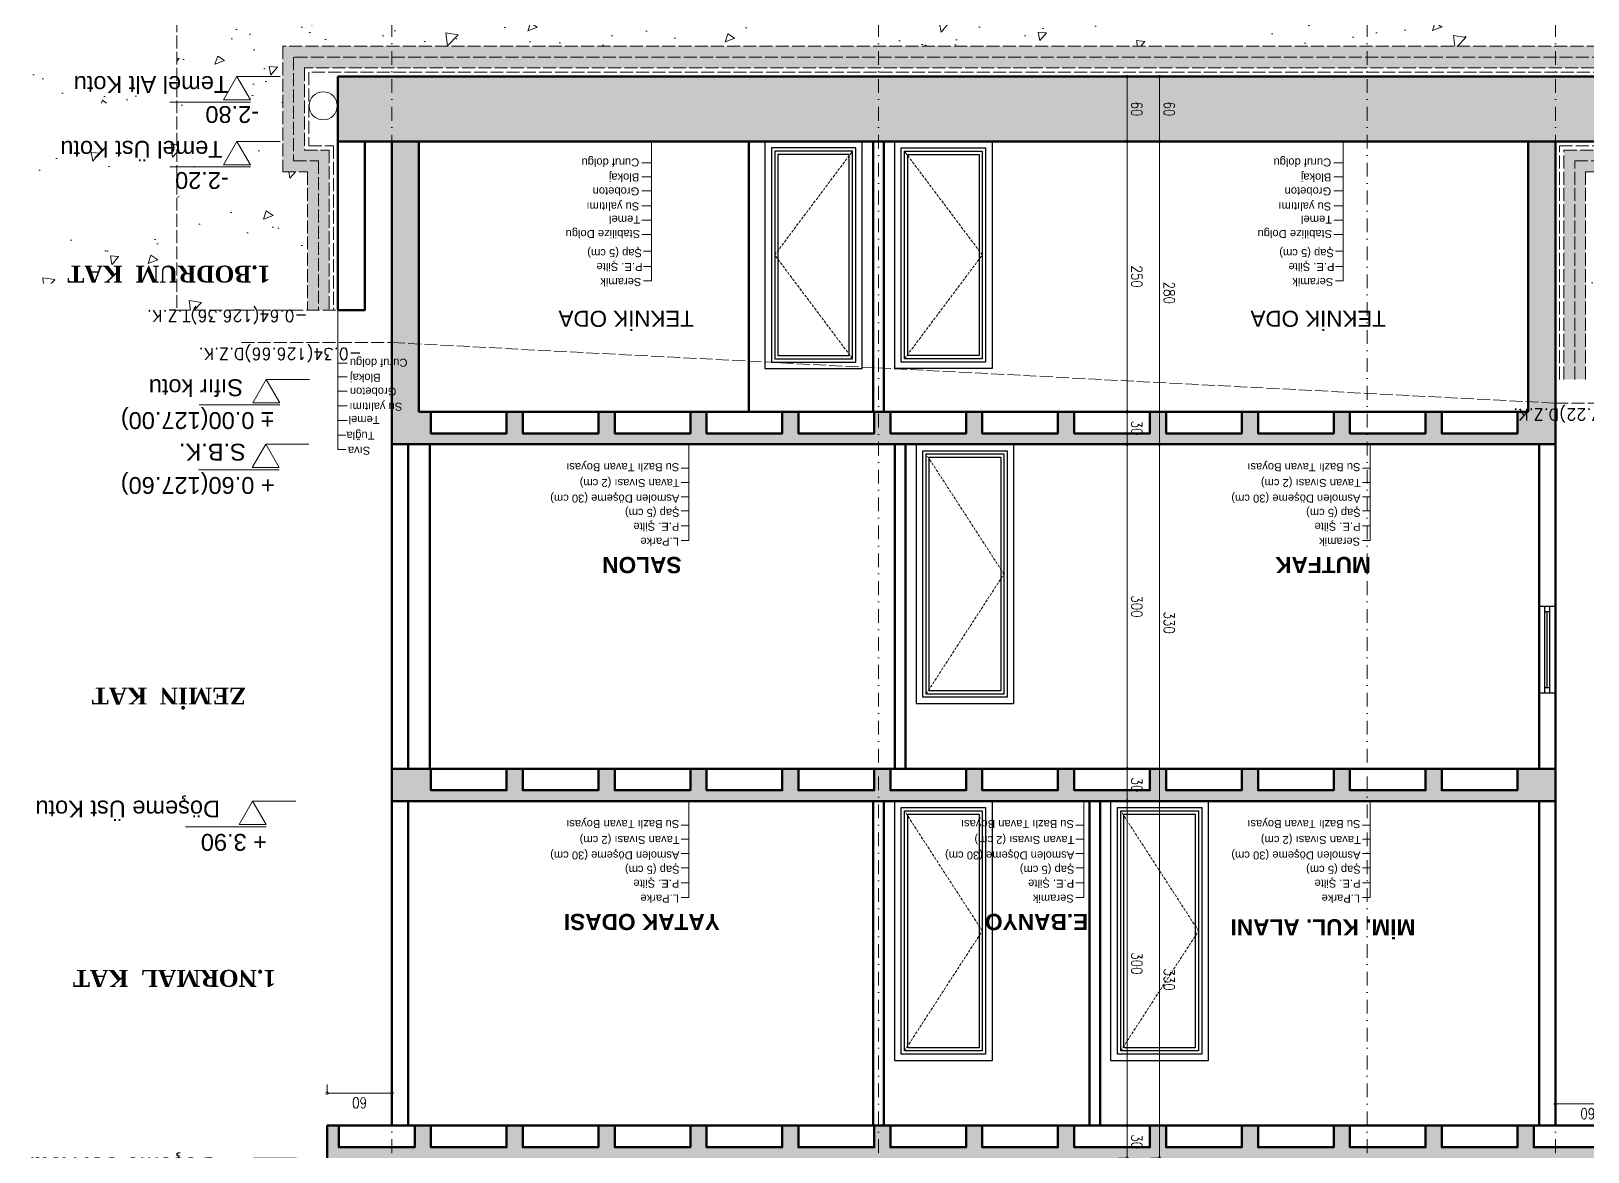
# Model space of a CAD drawing. Header units: millimetres. Extents: x 14753 to 45183, y 5640 to 19518.
# Drawn here: x 16633 to 16993, y 15794.1 to 16053.2 of the extents above; entities that cross this region are included whole.
import ezdxf

# ---------------------------------------------------------------- set-up
doc = ezdxf.new("R2010")
doc.units = ezdxf.units.MM
for name, pattern in [('ACAD_ISO02W100', [15, 12, -3]), ('DASHDOT', [25.4, 12.7, -6.35, 0, -6.35]), ('HIDDEN', [0.375, 0.25, -0.125])]:
    doc.linetypes.add(name, pattern=pattern)
for name, color, linetype, lineweight in [('Duvar', 1, 'Continuous', 50), ('Görüneyen', 250, 'HIDDEN', 0), ('k aks', 44, 'DASHDOT', 18), ('k ic olcu', 254, 'Continuous', 18), ('k kot', 31, 'Continuous', 20), ('k pencere', 4, 'Continuous', 25), ('k tarama', 252, 'Continuous', 9), ('k yazi', 253, 'Continuous', 15), ('kesiklii çizgi', 244, 'ACAD_ISO02W100', 5), ('Kolon', 30, 'Continuous', 50), ('YAZI', 1, 'Continuous', 0)]:
    doc.layers.add(name, color=color, linetype=linetype, lineweight=lineweight)
doc.styles.add('OLCU', font='romans.shx')
doc.styles.add('olcu 50', font='simplxtw.shx', dxfattribs={"width": 0.8, "height": 10})
doc.styles.get("Standard").update_dxf_attribs({"font": 'arial.ttf'})
doc.dimstyles.new('K OLCU 100', dxfattribs={"dimscale": 40, "dimtxt": 10, "dimasz": 0.12, "dimexe": 0.2, "dimexo": 0.8, "dimgap": 0.1, "dimtad": 1, "dimdec": 0, "dimzin": 9, "dimtxsty": 'olcu 50', "dimblk": 'DOTSMALL', "dimcen": 0.5, "dimadec": 0, "dimazin": 0, "dimtfac": 1, "dimtdec": 0, "dimtix": 1, "dimtmove": 1, "dimatfit": 0, "dimldrblk": 'ORIGIN', "dimfxl": 1, "dimfxlon": 1, "dimarcsym": 0})

# ---------------------------------------------------------------- blocks, each defined once
blk = doc.blocks.new('_DotSmall')
at = {"color": 0, "linetype": 'ByBlock', "const_width": 0.5}
blk.add_lwpolyline([(-0.0625, 0, 1), (0.0625, 0, 1)], format="xyb", close=True, dxfattribs=at)
blk = doc.blocks.new('*D684')
at = {"layer": 'Defpoints', "color": 0, "transparency": 16777216}
for p in [(391380.1, 4551562.9), (391380.1, 4551562.9), (391380.1, 4551502.9)]:
    blk.add_point(p, dxfattribs=at)
at = {"layer": 'k ic olcu', "color": 0, "lineweight": -2, "transparency": 16777216}
for p, q in [((391380.1, 4551562.9), (391388.1, 4551562.9)), ((391380.1, 4551502.9), (391380.1, 4551562.9)), ((391380.1, 4551502.9), (391388.1, 4551502.9))]:
    blk.add_line(p, q, dxfattribs=at)
at = {"layer": 'k ic olcu', "color": 0, "lineweight": -2, "transparency": 16777216, "xscale": 4.8, "yscale": 4.8, "zscale": 4.8}
for p, rotation in [((391380.1, 4551562.9), 90), ((391380.1, 4551502.9), 270)]:
    blk.add_blockref('_DotSmall', p, dxfattribs=dict(at, rotation=rotation))
at = {"layer": 'k ic olcu', "color": 0, "transparency": 16777216, "insert": (391371.1, 4551532.9), "char_height": 10, "attachment_point": 5, "rotation": 90, "style": 'olcu 50'}
blk.add_mtext('60', dxfattribs=at)
blk = doc.blocks.new('_Origin')
at = {"color": 0, "linetype": 'ByBlock', "lineweight": -2}
blk.add_line((0, 0), (-1, 0), dxfattribs=at)
blk.add_circle((0, 0), 0.5, dxfattribs=at)
blk = doc.blocks.new('*D685')
at = {"layer": 'Defpoints', "color": 0, "transparency": 16777216}
for p in [(391380.1, 4551842.9), (391380.1, 4551842.9), (391380.1, 4551562.9)]:
    blk.add_point(p, dxfattribs=at)
at = {"layer": 'k ic olcu', "color": 0, "lineweight": -2, "transparency": 16777216}
for p, q in [((391380.1, 4551842.9), (391388.1, 4551842.9)), ((391380.1, 4551562.9), (391380.1, 4551842.9)), ((391380.1, 4551562.9), (391388.1, 4551562.9))]:
    blk.add_line(p, q, dxfattribs=at)
at = {"layer": 'k ic olcu', "color": 0, "lineweight": -2, "transparency": 16777216, "xscale": 4.8, "yscale": 4.8, "zscale": 4.8}
for p, rotation in [((391380.1, 4551842.9), 90), ((391380.1, 4551562.9), 270)]:
    blk.add_blockref('_DotSmall', p, dxfattribs=dict(at, rotation=rotation))
at = {"layer": 'k ic olcu', "color": 0, "transparency": 16777216, "insert": (391371.1, 4551702.9), "char_height": 10, "attachment_point": 5, "rotation": 90, "style": 'olcu 50'}
blk.add_mtext('280', dxfattribs=at)
blk = doc.blocks.new('*D686')
at = {"layer": 'Defpoints', "color": 0, "transparency": 16777216}
for p in [(391380.1, 4552172.9), (391380.1, 4552172.9), (391380.1, 4551842.9)]:
    blk.add_point(p, dxfattribs=at)
at = {"layer": 'k ic olcu', "color": 0, "lineweight": -2, "transparency": 16777216}
for p, q in [((391380.1, 4552172.9), (391388.1, 4552172.9)), ((391380.1, 4551842.9), (391380.1, 4552172.9)), ((391380.1, 4551842.9), (391388.1, 4551842.9))]:
    blk.add_line(p, q, dxfattribs=at)
at = {"layer": 'k ic olcu', "color": 0, "lineweight": -2, "transparency": 16777216, "xscale": 4.8, "yscale": 4.8, "zscale": 4.8}
for p, rotation in [((391380.1, 4552172.9), 90), ((391380.1, 4551842.9), 270)]:
    blk.add_blockref('_DotSmall', p, dxfattribs=dict(at, rotation=rotation))
at = {"layer": 'k ic olcu', "color": 0, "transparency": 16777216, "insert": (391371.1, 4552007.9), "char_height": 10, "attachment_point": 5, "rotation": 90, "style": 'olcu 50'}
blk.add_mtext('330', dxfattribs=at)
blk = doc.blocks.new('*D687')
at = {"layer": 'Defpoints', "color": 0, "transparency": 16777216}
for p in [(391380.1, 4552502.9), (391380.1, 4552502.9), (391380.1, 4552172.9)]:
    blk.add_point(p, dxfattribs=at)
at = {"layer": 'k ic olcu', "color": 0, "lineweight": -2, "transparency": 16777216}
for p, q in [((391380.1, 4552502.9), (391388.1, 4552502.9)), ((391380.1, 4552172.9), (391380.1, 4552502.9)), ((391380.1, 4552172.9), (391388.1, 4552172.9))]:
    blk.add_line(p, q, dxfattribs=at)
at = {"layer": 'k ic olcu', "color": 0, "lineweight": -2, "transparency": 16777216, "xscale": 4.8, "yscale": 4.8, "zscale": 4.8}
for p, rotation in [((391380.1, 4552502.9), 90), ((391380.1, 4552172.9), 270)]:
    blk.add_blockref('_DotSmall', p, dxfattribs=dict(at, rotation=rotation))
at = {"layer": 'k ic olcu', "color": 0, "transparency": 16777216, "insert": (391371.1, 4552337.9), "char_height": 10, "attachment_point": 5, "rotation": 90, "style": 'olcu 50'}
blk.add_mtext('330', dxfattribs=at)
blk = doc.blocks.new('*D690')
at = {"layer": 'Defpoints', "color": 0, "transparency": 16777216}
for p in [(391410.1, 4552502.9), (391410.1, 4552472.9), (391410.1, 4552472.9)]:
    blk.add_point(p, dxfattribs=at)
at = {"layer": 'k ic olcu', "color": 0, "lineweight": -2, "transparency": 16777216}
for p, q in [((391410.1, 4552502.9), (391418.1, 4552502.9)), ((391410.1, 4552502.9), (391410.1, 4552472.9)), ((391410.1, 4552472.9), (391418.1, 4552472.9))]:
    blk.add_line(p, q, dxfattribs=at)
at = {"layer": 'k ic olcu', "color": 0, "lineweight": -2, "transparency": 16777216, "xscale": 4.8, "yscale": 4.8, "zscale": 4.8}
for p, rotation in [((391410.1, 4552502.9), 90), ((391410.1, 4552472.9), 270)]:
    blk.add_blockref('_DotSmall', p, dxfattribs=dict(at, rotation=rotation))
at = {"layer": 'k ic olcu', "color": 0, "transparency": 16777216, "insert": (391401.1, 4552487.9), "char_height": 10, "attachment_point": 5, "rotation": 90, "style": 'olcu 50'}
blk.add_mtext('30', dxfattribs=at)
blk = doc.blocks.new('*D691')
at = {"layer": 'Defpoints', "color": 0, "transparency": 16777216}
for p in [(391410.1, 4552472.9), (391410.1, 4552172.9), (391410.1, 4552172.9)]:
    blk.add_point(p, dxfattribs=at)
at = {"layer": 'k ic olcu', "color": 0, "lineweight": -2, "transparency": 16777216}
for p, q in [((391410.1, 4552472.9), (391418.1, 4552472.9)), ((391410.1, 4552472.9), (391410.1, 4552172.9)), ((391410.1, 4552172.9), (391418.1, 4552172.9))]:
    blk.add_line(p, q, dxfattribs=at)
at = {"layer": 'k ic olcu', "color": 0, "lineweight": -2, "transparency": 16777216, "xscale": 4.8, "yscale": 4.8, "zscale": 4.8}
for p, rotation in [((391410.1, 4552472.9), 90), ((391410.1, 4552172.9), 270)]:
    blk.add_blockref('_DotSmall', p, dxfattribs=dict(at, rotation=rotation))
at = {"layer": 'k ic olcu', "color": 0, "transparency": 16777216, "insert": (391401.1, 4552322.9), "char_height": 10, "attachment_point": 5, "rotation": 90, "style": 'olcu 50'}
blk.add_mtext('300', dxfattribs=at)
blk = doc.blocks.new('*D692')
at = {"layer": 'Defpoints', "color": 0, "transparency": 16777216}
for p in [(391410.1, 4552172.9), (391410.1, 4552142.9), (391410.1, 4552142.9)]:
    blk.add_point(p, dxfattribs=at)
at = {"layer": 'k ic olcu', "color": 0, "lineweight": -2, "transparency": 16777216}
for p, q in [((391410.1, 4552172.9), (391418.1, 4552172.9)), ((391410.1, 4552172.9), (391410.1, 4552142.9)), ((391410.1, 4552142.9), (391418.1, 4552142.9))]:
    blk.add_line(p, q, dxfattribs=at)
at = {"layer": 'k ic olcu', "color": 0, "lineweight": -2, "transparency": 16777216, "xscale": 4.8, "yscale": 4.8, "zscale": 4.8}
for p, rotation in [((391410.1, 4552172.9), 90), ((391410.1, 4552142.9), 270)]:
    blk.add_blockref('_DotSmall', p, dxfattribs=dict(at, rotation=rotation))
at = {"layer": 'k ic olcu', "color": 0, "transparency": 16777216, "insert": (391401.1, 4552157.9), "char_height": 10, "attachment_point": 5, "rotation": 90, "style": 'olcu 50'}
blk.add_mtext('30', dxfattribs=at)
blk = doc.blocks.new('*D693')
at = {"layer": 'Defpoints', "color": 0, "transparency": 16777216}
for p in [(391410.1, 4552142.9), (391410.1, 4551842.9), (391410.1, 4551842.9)]:
    blk.add_point(p, dxfattribs=at)
at = {"layer": 'k ic olcu', "color": 0, "lineweight": -2, "transparency": 16777216}
for p, q in [((391410.1, 4552142.9), (391418.1, 4552142.9)), ((391410.1, 4552142.9), (391410.1, 4551842.9)), ((391410.1, 4551842.9), (391418.1, 4551842.9))]:
    blk.add_line(p, q, dxfattribs=at)
at = {"layer": 'k ic olcu', "color": 0, "lineweight": -2, "transparency": 16777216, "xscale": 4.8, "yscale": 4.8, "zscale": 4.8}
for p, rotation in [((391410.1, 4552142.9), 90), ((391410.1, 4551842.9), 270)]:
    blk.add_blockref('_DotSmall', p, dxfattribs=dict(at, rotation=rotation))
at = {"layer": 'k ic olcu', "color": 0, "transparency": 16777216, "insert": (391401.1, 4551992.9), "char_height": 10, "attachment_point": 5, "rotation": 90, "style": 'olcu 50'}
blk.add_mtext('300', dxfattribs=at)
blk = doc.blocks.new('*D694')
at = {"layer": 'Defpoints', "color": 0, "transparency": 16777216}
for p in [(391410.1, 4551842.9), (391410.1, 4551812.9), (391410.1, 4551812.9)]:
    blk.add_point(p, dxfattribs=at)
at = {"layer": 'k ic olcu', "color": 0, "lineweight": -2, "transparency": 16777216}
for p, q in [((391410.1, 4551842.9), (391418.1, 4551842.9)), ((391410.1, 4551842.9), (391410.1, 4551812.9)), ((391410.1, 4551812.9), (391418.1, 4551812.9))]:
    blk.add_line(p, q, dxfattribs=at)
at = {"layer": 'k ic olcu', "color": 0, "lineweight": -2, "transparency": 16777216, "xscale": 4.8, "yscale": 4.8, "zscale": 4.8}
for p, rotation in [((391410.1, 4551842.9), 90), ((391410.1, 4551812.9), 270)]:
    blk.add_blockref('_DotSmall', p, dxfattribs=dict(at, rotation=rotation))
at = {"layer": 'k ic olcu', "color": 0, "transparency": 16777216, "insert": (391401.1, 4551827.9), "char_height": 10, "attachment_point": 5, "rotation": 90, "style": 'olcu 50'}
blk.add_mtext('30', dxfattribs=at)
blk = doc.blocks.new('*D695')
at = {"layer": 'Defpoints', "color": 0, "transparency": 16777216}
for p in [(391410.1, 4551812.9), (391410.1, 4551562.9), (391410.1, 4551562.9)]:
    blk.add_point(p, dxfattribs=at)
at = {"layer": 'k ic olcu', "color": 0, "lineweight": -2, "transparency": 16777216}
for p, q in [((391410.1, 4551812.9), (391418.1, 4551812.9)), ((391410.1, 4551812.9), (391410.1, 4551562.9)), ((391410.1, 4551562.9), (391418.1, 4551562.9))]:
    blk.add_line(p, q, dxfattribs=at)
at = {"layer": 'k ic olcu', "color": 0, "lineweight": -2, "transparency": 16777216, "xscale": 4.8, "yscale": 4.8, "zscale": 4.8}
for p, rotation in [((391410.1, 4551812.9), 90), ((391410.1, 4551562.9), 270)]:
    blk.add_blockref('_DotSmall', p, dxfattribs=dict(at, rotation=rotation))
at = {"layer": 'k ic olcu', "color": 0, "transparency": 16777216, "insert": (391401.1, 4551687.9), "char_height": 10, "attachment_point": 5, "rotation": 90, "style": 'olcu 50'}
blk.add_mtext('250', dxfattribs=at)
blk = doc.blocks.new('*D696')
at = {"layer": 'Defpoints', "color": 0, "transparency": 16777216}
for p in [(391410.1, 4551562.9), (391410.1, 4551502.9), (391410.1, 4551502.9)]:
    blk.add_point(p, dxfattribs=at)
at = {"layer": 'k ic olcu', "color": 0, "lineweight": -2, "transparency": 16777216}
for p, q in [((391410.1, 4551562.9), (391418.1, 4551562.9)), ((391410.1, 4551562.9), (391410.1, 4551502.9)), ((391410.1, 4551502.9), (391418.1, 4551502.9))]:
    blk.add_line(p, q, dxfattribs=at)
at = {"layer": 'k ic olcu', "color": 0, "lineweight": -2, "transparency": 16777216, "xscale": 4.8, "yscale": 4.8, "zscale": 4.8}
for p, rotation in [((391410.1, 4551562.9), 90), ((391410.1, 4551502.9), 270)]:
    blk.add_blockref('_DotSmall', p, dxfattribs=dict(at, rotation=rotation))
at = {"layer": 'k ic olcu', "color": 0, "transparency": 16777216, "insert": (391401.1, 4551532.9), "char_height": 10, "attachment_point": 5, "rotation": 90, "style": 'olcu 50'}
blk.add_mtext('60', dxfattribs=at)
blk = doc.blocks.new('*D680')
at = {"layer": 'Defpoints', "color": 0, "transparency": 16777216}
for p in [(390954, 4552472.9), (391014, 4552472.9), (391014, 4552452.9)]:
    blk.add_point(p, dxfattribs=at)
at = {"layer": 'k ic olcu', "color": 0, "lineweight": -2, "transparency": 16777216}
for p, q in [((390954, 4552452.9), (390954, 4552444.9)), ((390954, 4552452.9), (391014, 4552452.9)), ((391014, 4552452.9), (391014, 4552444.9))]:
    blk.add_line(p, q, dxfattribs=at)
at = {"layer": 'k ic olcu', "color": 0, "lineweight": -2, "transparency": 16777216, "xscale": 4.8, "yscale": 4.8, "zscale": 4.8, "rotation": 180}
blk.add_blockref('_DotSmall', (390954, 4552452.9), dxfattribs=at)
at = {"layer": 'k ic olcu', "color": 0, "lineweight": -2, "transparency": 16777216, "xscale": 4.8, "yscale": 4.8, "zscale": 4.8}
blk.add_blockref('_DotSmall', (391014, 4552452.9), dxfattribs=at)
at = {"layer": 'k ic olcu', "color": 0, "transparency": 16777216, "insert": (390984, 4552461.9), "char_height": 10, "attachment_point": 5, "style": 'olcu 50'}
blk.add_mtext('60', dxfattribs=at)
blk = doc.blocks.new('*D681')
at = {"layer": 'Defpoints', "color": 0, "transparency": 16777216}
for p in [(392090, 4552472.9), (392150, 4552472.9), (392150, 4552442.9)]:
    blk.add_point(p, dxfattribs=at)
at = {"layer": 'k ic olcu', "color": 0, "lineweight": -2, "transparency": 16777216}
for p, q in [((392090, 4552442.9), (392090, 4552434.9)), ((392090, 4552442.9), (392150, 4552442.9)), ((392150, 4552442.9), (392150, 4552434.9))]:
    blk.add_line(p, q, dxfattribs=at)
at = {"layer": 'k ic olcu', "color": 0, "lineweight": -2, "transparency": 16777216, "xscale": 4.8, "yscale": 4.8, "zscale": 4.8, "rotation": 180}
blk.add_blockref('_DotSmall', (392090, 4552442.9), dxfattribs=at)
at = {"layer": 'k ic olcu', "color": 0, "lineweight": -2, "transparency": 16777216, "xscale": 4.8, "yscale": 4.8, "zscale": 4.8}
blk.add_blockref('_DotSmall', (392150, 4552442.9), dxfattribs=at)
at = {"layer": 'k ic olcu', "color": 0, "transparency": 16777216, "insert": (392120, 4552451.9), "char_height": 10, "attachment_point": 5, "style": 'olcu 50'}
blk.add_mtext('60', dxfattribs=at)
blk = doc.blocks.new('kot1')
for p, q in [((578788.5, 90039.1), (578863, 90039.1)), ((578801, 90015.5), (578761, 90015.5))]:
    blk.add_line(p, q)
blk.add_lwpolyline([(578813.5, 90037.1), (578788.5, 90037.1), (578801, 90015.5)], close=True)
blk = doc.blocks.new('KOT11')
at = {"layer": 'YAZI'}
for p in [(-188397.4, 4462717.3), (-188397.5, 4462487.4), (-188396.8, 4462157.4), (-188408.9, 4461827.4), (-188409.5, 4461767.4), (-188382.3, 4461547.4), (-188382.3, 4461487.4)]:
    blk.add_blockref('kot1', p, dxfattribs=at)
for s, p in [('+ 9.50', (390390.1, 4552763.2, 574.2)), ('Mahya Kotu', (390438.3, 4552732.5, 574.2)), ('+ 7.20', (390390.2, 4552533.2, 574.2)), ('Döşeme Üst Kotu', (390439.6, 4552502.4, 574.2)), ('+ 3.90', (390390.9, 4552203.2, 574.2)), ('Döşeme Üst Kotu', (390434.3, 4552172.4, 574.2)), ('+ 0.60(127.60)', (390383.8, 4551873.2, 574.2)), ('S.B.K.', (390410.5, 4551842.4, 574.2)), ('± 0.00(127.00)', (390384.5, 4551813.2, 574.2)), ('Sıfır kotu', (390413, 4551782.8, 574.2)), ('-2.20', (390426.2, 4551591.2, 574.2)), ('Temel Üst Kotu', (390431.9, 4551562.4, 574.2)), ('-2.80', (390398.2, 4551530.2, 459.4)), ('Temel Alt Kotu', (390426.7, 4551502.5, 459.4))]:
    blk.add_text(s, height=15.6, dxfattribs=at).set_placement(p)
at = {"layer": 'YAZI', "char_height": 15.6, "width": 230.85, "attachment_point": 2}
for s, insert in [('{\\fTimes New Roman|b1|i0|c162|p18;Ç.A.P.}', (390434.6, 4552631.3, 0)), ('{\\fTimes New Roman|b1|i0|c162|p18;1.NORMAL  KAT}', (390476.4, 4552344.6, 0)), ('{\\fTimes New Roman|b1|i0|c162|p18;ZEMİN  KAT}', (390481.6, 4552083.5, 0)), ('{\\fTimes New Roman|b1|i0|c162|p18;1.BODRUM  KAT}', (390481.6, 4551693.4, 0))]:
    blk.add_mtext(s, dxfattribs=dict(at, insert=insert))
blk = doc.blocks.new('a blok b-b kesit')
at = {"layer": 'k tarama'}
h = blk.add_hatch(dxfattribs=at)
h.set_pattern_fill('JIS_STN_2.5', color=256, scale=1.5)
h.paths.add_polyline_path([(391474, 4552492.9), (391544, 4552492.9), (391544, 4552472.9), (391559, 4552472.9), (391559, 4552492.9), (391629, 4552492.9), (391629, 4552472.9), (391644, 4552472.9), (391644, 4552492.9), (391714, 4552492.9), (391714, 4552472.9), (391729, 4552472.9), (391729, 4552492.9), (391799, 4552492.9), (391799, 4552472.9), (391814, 4552472.9), (391814, 4552492.9), (391884, 4552492.9), (391884, 4552472.9), (391899, 4552472.9), (391899, 4552492.9), (391969, 4552492.9), (391969, 4552472.9), (391984, 4552472.9), (391984, 4552492.9), (392054, 4552492.9), (392054, 4552472.9), (392069, 4552472.9), (392069, 4552492.9), (392139, 4552492.9), (392139, 4552472.9), (392150, 4552472.9), (392150, 4552502.9), (390954, 4552502.9), (390954, 4552472.9), (390964, 4552472.9), (390964, 4552492.9), (391034, 4552492.9), (391034, 4552472.9), (391049, 4552472.9), (391049, 4552492.9), (391119, 4552492.9), (391119, 4552472.9), (391134, 4552472.9), (391134, 4552492.9), (391204, 4552492.9), (391204, 4552472.9), (391219, 4552472.9), (391219, 4552492.9), (391289, 4552492.9), (391289, 4552472.9), (391304, 4552472.9), (391304, 4552492.9), (391374, 4552492.9), (391374, 4552472.9), (391389, 4552472.9), (391389, 4552492.9), (391459, 4552492.9), (391459, 4552472.9), (391474, 4552472.9)])
h.paths.add_polyline_path([(391474, 4552162.9), (391544, 4552162.9), (391544, 4552142.9), (391559, 4552142.9), (391559, 4552162.9), (391629, 4552162.9), (391629, 4552142.9), (391644, 4552142.9), (391644, 4552162.9), (391714, 4552162.9), (391714, 4552142.9), (391729, 4552142.9), (391729, 4552162.9), (391799, 4552162.9), (391799, 4552142.9), (391814, 4552142.9), (391814, 4552162.9), (391884, 4552162.9), (391884, 4552142.9), (391899, 4552142.9), (391899, 4552162.9), (391969, 4552162.9), (391969, 4552142.9), (391984, 4552142.9), (391984, 4552162.9), (392054, 4552162.9), (392054, 4552142.9), (392090, 4552142.9), (392090, 4552172.9), (391014, 4552172.9), (391014, 4552142.9), (391049, 4552142.9), (391049, 4552162.9), (391119, 4552162.9), (391119, 4552142.9), (391134, 4552142.9), (391134, 4552162.9), (391204, 4552162.9), (391204, 4552142.9), (391219, 4552142.9), (391219, 4552162.9), (391289, 4552162.9), (391289, 4552142.9), (391304, 4552142.9), (391304, 4552162.9), (391374, 4552162.9), (391374, 4552142.9), (391389, 4552142.9), (391389, 4552162.9), (391459, 4552162.9), (391459, 4552142.9), (391474, 4552142.9)])
h.paths.add_polyline_path([(391474, 4551832.9), (391544, 4551832.9), (391544, 4551812.9), (391559, 4551812.9), (391559, 4551832.9), (391629, 4551832.9), (391629, 4551812.9), (391644, 4551812.9), (391644, 4551832.9), (391714, 4551832.9), (391714, 4551812.9), (391729, 4551812.9), (391729, 4551832.9), (391799, 4551832.9), (391799, 4551812.9), (391814, 4551812.9), (391814, 4551832.9), (391884, 4551832.9), (391884, 4551812.9), (391899, 4551812.9), (391899, 4551832.9), (391969, 4551832.9), (391969, 4551812.9), (391984, 4551812.9), (391984, 4551832.9), (392054, 4551832.9), (392054, 4551812.9), (392065, 4551812.9), (392065, 4551562.9), (392090, 4551562.9), (392090, 4551842.9), (391014, 4551842.9), (391014, 4551562.9), (391039, 4551562.9), (391039, 4551812.9), (391049, 4551812.9), (391049, 4551832.9), (391119, 4551832.9), (391119, 4551812.9), (391134, 4551812.9), (391134, 4551832.9), (391204, 4551832.9), (391204, 4551812.9), (391219, 4551812.9), (391219, 4551832.9), (391289, 4551832.9), (391289, 4551812.9), (391304, 4551812.9), (391304, 4551832.9), (391374, 4551832.9), (391374, 4551812.9), (391389, 4551812.9), (391389, 4551832.9), (391459, 4551832.9), (391459, 4551812.9), (391474, 4551812.9)])
h.paths.add_polyline_path([(392140, 4551502.9), (392140, 4551562.9), (390964, 4551562.9), (390964, 4551502.9)])
h = blk.add_hatch(dxfattribs=at)
h.set_pattern_fill('AR-CONC', color=256, scale=0.5)
h.paths.add_polyline_path([(392289, 4551718.9), (392168, 4551718.9), (392168, 4551590.9), (392191, 4551590.9), (392191, 4551474.9), (390913, 4551474.9), (390913, 4551590.9), (390936, 4551590.9), (390936, 4551782.9), (390815, 4551782.9), (390815, 4551374.9), (392289, 4551374.9)])
h.paths.add_polyline_path([(390701.4, 4551662.7), (390986, 4551662.7), (390986, 4551704.4), (390701.4, 4551704.4)])
h.paths.add_polyline_path([(390862.8, 4551525.8), (390932.7, 4551525.8), (390932.7, 4551555.6), (390862.8, 4551555.6)], flags=16)
h.paths.add_polyline_path([(390711.4, 4551497), (390904, 4551497), (390904, 4551527.5), (390711.4, 4551527.5)])
h.paths.add_polyline_path([(390862.8, 4551585.8), (390932.7, 4551585.8), (390932.7, 4551615.6), (390862.8, 4551615.6)], flags=16)
h.paths.add_polyline_path([(390796.2, 4551777.3), (390916, 4551777.3), (390916, 4551807.9), (390796.2, 4551807.9)])
h.paths.add_polyline_path([(390716.3, 4551555.9), (390914, 4551555.9), (390914, 4551592.6), (390716.3, 4551592.6)])
h.paths.add_polyline_path([(392174.4, 4551652.7), (392414.2, 4551652.7), (392414.2, 4551694.4), (392174.4, 4551694.4)])
h.paths.add_polyline_path([(392203.2, 4551525.8), (392273.1, 4551525.8), (392273.1, 4551555.6), (392203.2, 4551555.6)], flags=16)
h.paths.add_polyline_path([(392231.2, 4551497), (392423.7, 4551497), (392423.7, 4551527.5), (392231.2, 4551527.5)])
h.paths.add_polyline_path([(392203.2, 4551585.8), (392273.1, 4551585.8), (392273.1, 4551615.6), (392203.2, 4551615.6)], flags=16)
h.paths.add_polyline_path([(392221.1, 4551555.9), (392418.9, 4551555.9), (392418.9, 4551592.6), (392221.1, 4551592.6)])
h = blk.add_hatch(dxfattribs=at)
h.set_pattern_fill('JIS_STN_2.5', color=256, scale=1.5)
h.paths.add_polyline_path([(392158, 4551718.9), (392148, 4551718.9), (392148, 4551570.9), (392171, 4551570.9), (392171, 4551494.9), (390933, 4551494.9), (390933, 4551570.9), (391006, 4551570.9), (391006, 4551782.9), (390996, 4551782.9), (390996, 4551580.9), (390923, 4551580.9), (390923, 4551484.9), (392181, 4551484.9), (392181, 4551580.9), (392158, 4551580.9)])
h.paths.add_polyline_path([(390862.8, 4551525.8), (390862.8, 4551555.6)])
h = blk.add_hatch(dxfattribs=at)
h.set_pattern_fill('GRAVEL', color=256)
h.paths.add_polyline_path([(392168, 4551718.9), (392158, 4551718.9), (392158, 4551580.9), (392181, 4551580.9), (392181, 4551484.9), (390923, 4551484.9), (390923, 4551580.9), (390996, 4551580.9), (390996, 4551782.9), (390986, 4551782.9), (390986, 4551590.9), (390913, 4551590.9), (390913, 4551474.9), (392191, 4551474.9), (392191, 4551590.9), (392168, 4551590.9)])
h.paths.add_polyline_path([(390913, 4551525.8), (390913, 4551555.6)], flags=17)
at = {"layer": 'Duvar'}
for p, q in [((391014, 4552172.9), (391014, 4552472.9)), ((391029, 4552172.9), (391029, 4552472.9)), ((391435, 4552172.9), (391435, 4552472.9)), ((391445, 4552172.9), (391445, 4552472.9)), ((391635, 4552172.9), (391635, 4552472.9)), ((391645, 4552172.9), (391645, 4552472.9)), ((392075, 4552172.9), (392075, 4552472.9)), ((392090, 4552172.9), (392090, 4552472.9)), ((391014, 4551842.9), (391014, 4552142.9)), ((391029, 4551842.9), (391029, 4552142.9)), ((391615, 4551842.9), (391615, 4552142.9)), ((391625, 4551842.9), (391625, 4552142.9)), ((392075, 4551842.9), (392075, 4552142.9)), ((392090, 4551842.9), (392090, 4552142.9)), ((391635, 4551562.9), (391635, 4551812.9)), ((391645, 4551562.9), (391645, 4551812.9)), ((391760, 4551562.9), (391760, 4551812.9))]:
    blk.add_line(p, q, dxfattribs=at)
at = {"layer": 'Görüneyen', "ltscale": 10}
for p, q in [((391416, 4552403.9), (391344, 4552292.9)), ((391616, 4552403.9), (391544, 4552292.9)), ((391344, 4552292.9), (391416, 4552181.9)), ((391544, 4552292.9), (391616, 4552181.9)), ((391596, 4552073.9), (391524, 4551962.9)), ((391524, 4551962.9), (391596, 4551851.9)), ((391616, 4551763.9), (391544, 4551667.9)), ((391664, 4551763.9), (391736, 4551667.9)), ((391544, 4551667.9), (391616, 4551571.9)), ((391736, 4551667.9), (391664, 4551571.9))]:
    blk.add_line(p, q, dxfattribs=at)
at = {"layer": 'k aks'}
for p, q in [((391014, 4551324.6), (391014, 4552846.1)), ((391188, 4551324.6), (391188, 4552846.1)), ((391640, 4551324.6), (391640, 4552846.1)), ((392090, 4551324.6), (392090, 4552846.1))]:
    blk.add_line(p, q, dxfattribs=at)
at = {"layer": 'k pencere'}
for p, q in [((391019, 4552072.9), (391019, 4551992.9)), ((391024, 4552067.9), (391019, 4552067.9)), ((391021.5, 4552067.9), (391021.5, 4551997.9)), ((391024, 4551992.9), (391024, 4552072.9)), ((391019, 4551997.9), (391024, 4551997.9))]:
    blk.add_line(p, q, dxfattribs=at)
for points in [[(391425, 4552172.9), (391335, 4552172.9), (391335, 4552412.9), (391425, 4552412.9)], [(391625, 4552172.9), (391535, 4552172.9), (391535, 4552412.9), (391625, 4552412.9)], [(391419, 4552406.9), (391419, 4552178.9), (391341, 4552178.9), (391341, 4552406.9)], [(391416, 4552403.9), (391416, 4552181.9), (391344, 4552181.9), (391344, 4552403.9)], [(391413, 4552400.9), (391413, 4552184.9), (391347, 4552184.9), (391347, 4552400.9)], [(391619, 4552406.9), (391619, 4552178.9), (391541, 4552178.9), (391541, 4552406.9)], [(391616, 4552403.9), (391616, 4552181.9), (391544, 4552181.9), (391544, 4552403.9)], [(391613, 4552400.9), (391613, 4552184.9), (391547, 4552184.9), (391547, 4552400.9)], [(391605, 4551842.9), (391515, 4551842.9), (391515, 4552082.9), (391605, 4552082.9)], [(391599, 4552076.9), (391599, 4551848.9), (391521, 4551848.9), (391521, 4552076.9)], [(391014, 4551992.9), (391029, 4551992.9), (391029, 4552072.9), (391014, 4552072.9)], [(391596, 4552073.9), (391596, 4551851.9), (391524, 4551851.9), (391524, 4552073.9)], [(391593, 4552070.9), (391593, 4551854.9), (391527, 4551854.9), (391527, 4552070.9)], [(391625, 4551562.9), (391535, 4551562.9), (391535, 4551772.9), (391625, 4551772.9)], [(391619, 4551766.9), (391619, 4551568.9), (391541, 4551568.9), (391541, 4551766.9)], [(391616, 4551763.9), (391616, 4551571.9), (391544, 4551571.9), (391544, 4551763.9)], [(391613, 4551760.9), (391613, 4551574.9), (391547, 4551574.9), (391547, 4551760.9)], [(391655, 4551562.9), (391745, 4551562.9), (391745, 4551772.9), (391655, 4551772.9)], [(391661, 4551766.9), (391661, 4551568.9), (391739, 4551568.9), (391739, 4551766.9)], [(391664, 4551763.9), (391664, 4551571.9), (391736, 4551571.9), (391736, 4551763.9)], [(391667, 4551760.9), (391667, 4551574.9), (391733, 4551574.9), (391733, 4551760.9)]]:
    blk.add_lwpolyline(points, close=True, dxfattribs=at)
at = {"layer": 'k tarama'}
blk.add_circle((392153.6, 4551530), 13, dxfattribs=at)
at = {"layer": 'k yazi'}
for p, q in [((391185.3, 4552261.9), (391192.5, 4552261.9)), ((391185.3, 4552172.9), (391185.3, 4552261.9)), ((391450.2, 4552261.9), (391457.4, 4552261.9)), ((391450.2, 4552172.9), (391450.2, 4552261.9)), ((391815.3, 4552261.9), (391822.5, 4552261.9)), ((391815.3, 4552172.9), (391815.3, 4552261.9)), ((391185.3, 4552248.4), (391192.5, 4552248.4)), ((391185.3, 4552234.6), (391192.5, 4552234.6)), ((391185.3, 4552234.6), (391192.5, 4552234.6)), ((391450.2, 4552248.4), (391457.4, 4552248.4)), ((391450.2, 4552234.6), (391457.4, 4552234.6)), ((391450.2, 4552234.6), (391457.4, 4552234.6)), ((391815.3, 4552248.4), (391822.5, 4552248.4)), ((391815.3, 4552234.6), (391822.5, 4552234.6)), ((391815.3, 4552234.6), (391822.5, 4552234.6)), ((391185.3, 4552221.4), (391192.5, 4552221.4)), ((391185.3, 4552221.4), (391192.5, 4552221.4)), ((391450.2, 4552221.4), (391457.4, 4552221.4)), ((391450.2, 4552221.4), (391457.4, 4552221.4)), ((391815.3, 4552221.4), (391822.5, 4552221.4)), ((391815.3, 4552221.4), (391822.5, 4552221.4)), ((391185.3, 4552208.2), (391192.5, 4552208.2)), ((391185.3, 4552208.2), (391192.5, 4552208.2)), ((391450.2, 4552208.2), (391457.4, 4552208.2)), ((391450.2, 4552208.2), (391457.4, 4552208.2)), ((391815.3, 4552208.2), (391822.5, 4552208.2)), ((391815.3, 4552208.2), (391822.5, 4552208.2)), ((391185.3, 4552195.1), (391192.5, 4552195.1)), ((391185.3, 4552195.1), (391192.5, 4552195.1)), ((391450.2, 4552195.1), (391457.4, 4552195.1)), ((391450.2, 4552195.1), (391457.4, 4552195.1)), ((391815.3, 4552195.1), (391822.5, 4552195.1)), ((391815.3, 4552195.1), (391822.5, 4552195.1)), ((391185.3, 4551931.9), (391192.5, 4551931.9)), ((391185.3, 4551842.9), (391185.3, 4551931.9)), ((391185.3, 4551918.4), (391192.5, 4551918.4)), ((391815.3, 4551931.9), (391822.5, 4551931.9)), ((391815.3, 4551842.9), (391815.3, 4551931.9)), ((391815.3, 4551918.4), (391822.5, 4551918.4)), ((391185.3, 4551904.6), (391192.5, 4551904.6)), ((391185.3, 4551904.6), (391192.5, 4551904.6)), ((391815.3, 4551904.6), (391822.5, 4551904.6)), ((391815.3, 4551904.6), (391822.5, 4551904.6)), ((391185.3, 4551891.4), (391192.5, 4551891.4)), ((391185.3, 4551891.4), (391192.5, 4551891.4)), ((391815.3, 4551891.4), (391822.5, 4551891.4)), ((391815.3, 4551891.4), (391822.5, 4551891.4)), ((391185.3, 4551878.2), (391192.5, 4551878.2)), ((391185.3, 4551878.2), (391192.5, 4551878.2)), ((391815.3, 4551878.2), (391822.5, 4551878.2)), ((391815.3, 4551878.2), (391822.5, 4551878.2)), ((391185.3, 4551865.1), (391192.5, 4551865.1)), ((391185.3, 4551865.1), (391192.5, 4551865.1)), ((391815.3, 4551865.1), (391822.5, 4551865.1)), ((391815.3, 4551865.1), (391822.5, 4551865.1)), ((392140, 4551847.9), (392132.8, 4551847.9)), ((392140, 4551718.9), (392140, 4551847.9)), ((392140, 4551834.4), (392132.8, 4551834.4)), ((392140, 4551820.8), (392131.3, 4551820.8)), ((392140, 4551820.8), (392131.3, 4551820.8)), ((392140, 4551820.8), (392131.3, 4551820.8)), ((392140, 4551807.5), (392131.3, 4551807.5)), ((392140, 4551807.5), (392131.3, 4551807.5)), ((392140, 4551793.9), (392131.3, 4551793.9)), ((392140, 4551780.7), (392131.3, 4551780.7)), ((392140, 4551780.7), (392131.3, 4551780.7)), ((392140, 4551768), (392131.3, 4551768)), ((391210.1, 4551562.9), (391210.1, 4551691.9)), ((391210.1, 4551691.9), (391217.4, 4551691.9)), ((391850.1, 4551562.9), (391850.1, 4551691.9)), ((391850.1, 4551691.9), (391857.4, 4551691.9)), ((391210.1, 4551678.4), (391217.4, 4551678.4)), ((391850.1, 4551678.4), (391857.4, 4551678.4)), ((391210.1, 4551664.5), (391217.4, 4551664.5)), ((391210.1, 4551664.5), (391217.4, 4551664.5)), ((391850.1, 4551664.5), (391857.4, 4551664.5)), ((391850.1, 4551664.5), (391857.4, 4551664.5)), ((391210.1, 4551648.9), (391218.8, 4551648.9)), ((391850.1, 4551648.9), (391858.8, 4551648.9)), ((391210.1, 4551635.6), (391218.8, 4551635.6)), ((391210.1, 4551635.6), (391218.8, 4551635.6)), ((391210.1, 4551635.6), (391218.8, 4551635.6)), ((391850.1, 4551635.6), (391858.8, 4551635.6)), ((391850.1, 4551635.6), (391858.8, 4551635.6)), ((391850.1, 4551635.6), (391858.8, 4551635.6)), ((391210.1, 4551622.3), (391218.8, 4551622.3)), ((391210.1, 4551622.3), (391218.8, 4551622.3)), ((391850.1, 4551622.3), (391858.8, 4551622.3)), ((391850.1, 4551622.3), (391858.8, 4551622.3)), ((391210.1, 4551608.7), (391218.8, 4551608.7)), ((391850.1, 4551608.7), (391858.8, 4551608.7)), ((391210.1, 4551595.5), (391218.8, 4551595.5)), ((391210.1, 4551595.5), (391218.8, 4551595.5)), ((391850.1, 4551595.5), (391858.8, 4551595.5)), ((391850.1, 4551595.5), (391858.8, 4551595.5)), ((391210.1, 4551582.8), (391218.8, 4551582.8)), ((391850.1, 4551582.8), (391858.8, 4551582.8))]:
    blk.add_line(p, q, dxfattribs=at)
at = {"layer": 'kesiklii çizgi', "color": 251}
blk.add_lwpolyline([(392229.2, 4551748.9), (392090, 4551748.9), (391014, 4551804.9), (390938.3, 4551804.9)], dxfattribs=at)
at = {"layer": 'kesiklii çizgi'}
for points in [[(390964, 4551782.9), (390815, 4551782.9), (390815, 4551374.9), (392289, 4551374.9), (392289, 4551718.9), (392140, 4551718.9)], [(390986, 4551782.9), (390986, 4551590.9), (390913, 4551590.9), (390913, 4551474.9), (392191, 4551474.9), (392191, 4551590.9), (392168, 4551590.9), (392168, 4551718.9)], [(390996, 4551782.9), (390996, 4551580.9), (390923, 4551580.9), (390923, 4551484.9), (392181, 4551484.9), (392181, 4551580.9), (392158, 4551580.9), (392158, 4551718.9)], [(391006, 4551782.9), (391006, 4551570.9), (390933, 4551570.9), (390933, 4551494.9), (392171, 4551494.9), (392171, 4551570.9), (392148, 4551570.9), (392148, 4551718.9)], [(391010, 4551782.9), (391010, 4551566.9), (390937, 4551566.9), (390937, 4551498.9), (392167, 4551498.9), (392167, 4551566.9), (392144, 4551566.9), (392144, 4551718.9)]]:
    blk.add_lwpolyline(points, dxfattribs=at)
at = {"layer": 'Kolon'}
for p, q in [((392150, 4552502.9), (392150, 4552472.9)), ((390954, 4552472.9), (392150, 4552472.9)), ((391014, 4552172.9), (392090, 4552172.9)), ((391014, 4552142.9), (391014, 4552172.9)), ((392090, 4552172.9), (392090, 4552142.9)), ((391014, 4552142.9), (392090, 4552142.9)), ((392055, 4551842.9), (392055, 4552142.9)), ((391014, 4551562.9), (391014, 4551842.9)), ((391014, 4551842.9), (392090, 4551842.9)), ((392090, 4551562.9), (392090, 4551842.9)), ((391039, 4551562.9), (391039, 4551812.9)), ((391039, 4551812.9), (392065, 4551812.9)), ((392065, 4551562.9), (392065, 4551812.9)), ((390964, 4551562.9), (392140, 4551562.9)), ((392140, 4551502.9), (392140, 4551562.9)), ((390964, 4551502.9), (392140, 4551502.9))]:
    blk.add_line(p, q, dxfattribs=at)
for points in [[(390964, 4552472.9), (390964, 4552492.9), (391034, 4552492.9), (391034, 4552472.9)], [(391049, 4552472.9), (391049, 4552492.9), (391119, 4552492.9), (391119, 4552472.9)], [(391134, 4552472.9), (391134, 4552492.9), (391204, 4552492.9), (391204, 4552472.9)], [(391219, 4552472.9), (391219, 4552492.9), (391289, 4552492.9), (391289, 4552472.9)], [(391304, 4552472.9), (391304, 4552492.9), (391374, 4552492.9), (391374, 4552472.9)], [(391389, 4552472.9), (391389, 4552492.9), (391459, 4552492.9), (391459, 4552472.9)], [(391474, 4552472.9), (391474, 4552492.9), (391544, 4552492.9), (391544, 4552472.9)], [(391559, 4552472.9), (391559, 4552492.9), (391629, 4552492.9), (391629, 4552472.9)], [(391644, 4552472.9), (391644, 4552492.9), (391714, 4552492.9), (391714, 4552472.9)], [(391729, 4552472.9), (391729, 4552492.9), (391799, 4552492.9), (391799, 4552472.9)], [(391814, 4552472.9), (391814, 4552492.9), (391884, 4552492.9), (391884, 4552472.9)], [(391899, 4552472.9), (391899, 4552492.9), (391969, 4552492.9), (391969, 4552472.9)], [(391984, 4552472.9), (391984, 4552492.9), (392054, 4552492.9), (392054, 4552472.9)], [(392069, 4552472.9), (392069, 4552492.9), (392139, 4552492.9), (392139, 4552472.9)], [(391049, 4552142.9), (391049, 4552162.9), (391119, 4552162.9), (391119, 4552142.9)], [(391134, 4552142.9), (391134, 4552162.9), (391204, 4552162.9), (391204, 4552142.9)], [(391219, 4552142.9), (391219, 4552162.9), (391289, 4552162.9), (391289, 4552142.9)], [(391304, 4552142.9), (391304, 4552162.9), (391374, 4552162.9), (391374, 4552142.9)], [(391389, 4552142.9), (391389, 4552162.9), (391459, 4552162.9), (391459, 4552142.9)], [(391474, 4552142.9), (391474, 4552162.9), (391544, 4552162.9), (391544, 4552142.9)], [(391559, 4552142.9), (391559, 4552162.9), (391629, 4552162.9), (391629, 4552142.9)], [(391644, 4552142.9), (391644, 4552162.9), (391714, 4552162.9), (391714, 4552142.9)], [(391729, 4552142.9), (391729, 4552162.9), (391799, 4552162.9), (391799, 4552142.9)], [(391814, 4552142.9), (391814, 4552162.9), (391884, 4552162.9), (391884, 4552142.9)], [(391899, 4552142.9), (391899, 4552162.9), (391969, 4552162.9), (391969, 4552142.9)], [(391984, 4552142.9), (391984, 4552162.9), (392054, 4552162.9), (392054, 4552142.9)], [(391049, 4551812.9), (391049, 4551832.9), (391119, 4551832.9), (391119, 4551812.9)], [(391134, 4551812.9), (391134, 4551832.9), (391204, 4551832.9), (391204, 4551812.9)], [(391219, 4551812.9), (391219, 4551832.9), (391289, 4551832.9), (391289, 4551812.9)], [(391304, 4551812.9), (391304, 4551832.9), (391374, 4551832.9), (391374, 4551812.9)], [(391389, 4551812.9), (391389, 4551832.9), (391459, 4551832.9), (391459, 4551812.9)], [(391474, 4551812.9), (391474, 4551832.9), (391544, 4551832.9), (391544, 4551812.9)], [(391559, 4551812.9), (391559, 4551832.9), (391629, 4551832.9), (391629, 4551812.9)], [(391644, 4551812.9), (391644, 4551832.9), (391714, 4551832.9), (391714, 4551812.9)], [(391729, 4551812.9), (391729, 4551832.9), (391799, 4551832.9), (391799, 4551812.9)], [(391814, 4551812.9), (391814, 4551832.9), (391884, 4551832.9), (391884, 4551812.9)], [(391899, 4551812.9), (391899, 4551832.9), (391969, 4551832.9), (391969, 4551812.9)], [(391984, 4551812.9), (391984, 4551832.9), (392054, 4551832.9), (392054, 4551812.9)], [(392115, 4551562.9), (392115, 4551562.9), (392115, 4551718.9), (392140, 4551718.9), (392140, 4551562.9), (392115, 4551562.9)]]:
    blk.add_lwpolyline(points, dxfattribs=at)
at = {"layer": 'k ic olcu'}
blk.add_blockref('KOT11', (1814.7, 0), dxfattribs=at)
at = {"layer": 'k kot', "style": 'OLCU'}
for s, p in [('+0.22(127.22)D.Z.K.', (390902, 4551810)), ('-0.34(126.66)D.Z.K.', (392118, 4551754)), ('-0.64(126.36)T.Z.K.', (392168, 4551718.9))]:
    blk.add_text(s, height=10.8, dxfattribs=at).set_placement(p)
at = {"layer": 'k yazi'}
for s, p in [('Tuğla', (392106.2, 4551831.3)), ('Temel', (392101.4, 4551816.7)), ('Su yalıtımı', (392080.5, 4551804.5)), ('Grobeton', (392085.9, 4551790.5)), ('Blokaj', (392100.6, 4551777.7)), ('Curuf dolgu', (392075.6, 4551763.8)), ('P.E. Şilte', (391218.3, 4551675.3)), ('P.E. Şilte', (391858.3, 4551675.3)), ('Stabilize Dolgu', (391220.5, 4551644.8)), ('Stabilize Dolgu', (391860.5, 4551644.8)), ('Temel', (391220.5, 4551631.5)), ('Temel', (391860.5, 4551631.5)), ('Su yalıtımı', (391221.3, 4551619.3)), ('Su yalıtımı', (391861.3, 4551619.3)), ('Grobeton', (391221.3, 4551605.4)), ('Grobeton', (391861.3, 4551605.4)), ('Blokaj', (391221.3, 4551592.5)), ('Blokaj', (391861.3, 4551592.5)), ('Curuf dolgu', (391221.3, 4551578.6)), ('Curuf dolgu', (391861.3, 4551578.6))]:
    blk.add_text(s, height=7.4, dxfattribs=at).set_placement(p)
for s, insert, char_height, width, attachment_point in [('{\\fArial|b1|i0|c162|p34;\\C0;MİM. KUL. ALANI}', (391228.9, 4552297.1), 15, 177.577, 2), ('{\\fArial|b1|i0|c162|p34;\\C0;E.BANYO}', (391493.8, 4552292.1), 15, 177.577, 2), ('{\\fArial|b1|i0|c162|p34;\\C0;YATAK ODASI}', (391858.9, 4552292.1), 15, 177.577, 2), ('{\\C7;L.Parke}', (391194.6, 4552266.7), 7.4, 53.891, 1), ('{\\C7;Seramik}', (391459.4, 4552266.7), 7.4, 53.891, 1), ('{\\C7;L.Parke}', (391824.6, 4552266.7), 7.4, 53.891, 1), ('{\\fArial|b0|i0|c162|p34;\\C7;P.E. Şilte}', (391194.2, 4552252.9), 7.4, 45.536, 1), ('{\\fArial|b0|i0|c162|p34;\\C7;P.E. Şilte}', (391459.1, 4552252.9), 7.4, 45.536, 1), ('{\\fArial|b0|i0|c162|p34;\\C7;P.E. Şilte}', (391824.2, 4552252.9), 7.4, 45.536, 1), ('{\\fArial|b0|i0|c162|p34;\\C7;Şap (5 cm)}', (391194, 4552240), 7.4, 52.752, 1), ('{\\fArial|b0|i0|c162|p34;\\C7;Şap (5 cm)}', (391458.8, 4552240), 7.4, 52.752, 1), ('{\\fArial|b0|i0|c162|p34;\\C7;Şap (5 cm)}', (391824, 4552240), 7.4, 52.752, 1), ('{\\C7;Asmolen Döşeme (30 cm)}', (391194.2, 4552226.8), 7.4, 121.866, 1), ('{\\C7;Asmolen Döşeme (30 cm)}', (391459, 4552226.8), 7.4, 121.866, 1), ('{\\C7;Asmolen Döşeme (30 cm)}', (391824.2, 4552226.8), 7.4, 121.866, 1), ('{\\fArial|b0|i0|c162|p34;\\C7;Tavan Sıvası (2 cm)}', (391193.9, 4552212.5), 7.4, 92.245, 1), ('{\\fArial|b0|i0|c162|p34;\\C7;Tavan Sıvası (2 cm)}', (391458.8, 4552212.5), 7.4, 92.245, 1), ('{\\fArial|b0|i0|c162|p34;\\C7;Tavan Sıvası (2 cm)}', (391823.9, 4552212.5), 7.4, 92.245, 1), ('{\\fArial|b0|i0|c162|p34;\\C7;Su Bazlı Tavan Boyası}', (391194.3, 4552197.8), 7.4, 113.095, 1), ('{\\fArial|b0|i0|c162|p34;\\C7;Su Bazlı Tavan Boyası}', (391459.2, 4552197.8), 7.4, 113.095, 1), ('{\\fArial|b0|i0|c162|p34;\\C7;Su Bazlı Tavan Boyası}', (391824.3, 4552197.8), 7.4, 113.095, 1), ('{\\fArial|b1|i0|c162|p34;\\C0;MUTFAK}', (391228.9, 4551962.1), 15, 177.577, 2), ('{\\fArial|b1|i0|c162|p34;\\C0;SALON}', (391858.9, 4551962.1), 15, 177.577, 2), ('{\\C7;Seramik}', (391194.6, 4551936.7), 7.4, 53.891, 1), ('{\\C7;L.Parke}', (391824.6, 4551936.7), 7.4, 53.891, 1), ('{\\fArial|b0|i0|c162|p34;\\C7;P.E. Şilte}', (391194.2, 4551922.9), 7.4, 45.536, 1), ('{\\fArial|b0|i0|c162|p34;\\C7;P.E. Şilte}', (391824.2, 4551922.9), 7.4, 45.536, 1), ('{\\fArial|b0|i0|c162|p34;\\C7;Şap (5 cm)}', (391194, 4551910), 7.4, 52.752, 1), ('{\\fArial|b0|i0|c162|p34;\\C7;Şap (5 cm)}', (391824, 4551910), 7.4, 52.752, 1), ('{\\C7;Asmolen Döşeme (30 cm)}', (391194.2, 4551896.8), 7.4, 121.866, 1), ('{\\C7;Asmolen Döşeme (30 cm)}', (391824.2, 4551896.8), 7.4, 121.866, 1), ('{\\fArial|b0|i0|c162|p34;\\C7;Tavan Sıvası (2 cm)}', (391193.9, 4551882.5), 7.4, 92.245, 1), ('{\\fArial|b0|i0|c162|p34;\\C7;Tavan Sıvası (2 cm)}', (391823.9, 4551882.5), 7.4, 92.245, 1), ('{\\fArial|b0|i0|c162|p34;\\C7;Su Bazlı Tavan Boyası}', (391194.3, 4551867.8), 7.4, 113.095, 1), ('{\\fArial|b0|i0|c162|p34;\\C7;Su Bazlı Tavan Boyası}', (391824.3, 4551867.8), 7.4, 113.095, 1), ('Sıva', (392130.8, 4551852.6), 7.4, 52.752, 3), ('TEKNİK ODA', (391233.3, 4551734.3), 14.8, 355.154, 2), ('TEKNİK ODA', (391873.3, 4551734.3), 14.8, 355.154, 2), ('Seramik', (391219.4, 4551696.6), 7.4, 52.752, 1), ('Seramik', (391859.4, 4551696.6), 7.4, 52.752, 1), ('{\\fArial|b0|i0|c162|p34;Şap (5 cm)}', (391218.8, 4551669.9), 7.4, 52.752, 1), ('{\\fArial|b0|i0|c162|p34;Şap (5 cm)}', (391858.8, 4551669.9), 7.4, 52.752, 1)]:
    blk.add_mtext(s, dxfattribs=dict(at, insert=insert, char_height=char_height, width=width, attachment_point=attachment_point))
at = {"layer": 'k ic olcu'}
for base, p1, p2, picture, middle in [((391380.1, 4552502.9), (391380.1, 4552172.9), (391380.1, 4552502.9), '*D687', (391371.1, 4552337.9)), ((391410.1, 4552472.9), (391410.1, 4552502.9), (391410.1, 4552472.9), '*D690', (391401.1, 4552487.9)), ((391410.1, 4552172.9), (391410.1, 4552472.9), (391410.1, 4552172.9), '*D691', (391401.1, 4552322.9)), ((391380.1, 4552172.9), (391380.1, 4551842.9), (391380.1, 4552172.9), '*D686', (391371.1, 4552007.9)), ((391410.1, 4552142.9), (391410.1, 4552172.9), (391410.1, 4552142.9), '*D692', (391401.1, 4552157.9)), ((391410.1, 4551842.9), (391410.1, 4552142.9), (391410.1, 4551842.9), '*D693', (391401.1, 4551992.9)), ((391380.1, 4551842.9), (391380.1, 4551562.9), (391380.1, 4551842.9), '*D685', (391371.1, 4551702.9)), ((391410.1, 4551812.9), (391410.1, 4551842.9), (391410.1, 4551812.9), '*D694', (391401.1, 4551827.9)), ((391410.1, 4551562.9), (391410.1, 4551812.9), (391410.1, 4551562.9), '*D695', (391401.1, 4551687.9)), ((391380.1, 4551562.9), (391380.1, 4551502.9), (391380.1, 4551562.9), '*D684', (391371.1, 4551532.9)), ((391410.1, 4551502.9), (391410.1, 4551562.9), (391410.1, 4551502.9), '*D696', (391401.1, 4551532.9))]:
    dim = blk.add_linear_dim(base=base, p1=p1, p2=p2, angle=90, dimstyle='K OLCU 100', dxfattribs=at)
    dim.commit()
    dim.dimension.update_dxf_attribs({"geometry": picture, "text_midpoint": middle})
for base, p1, p2, picture, middle in [((391014, 4552452.9), (390954, 4552472.9), (391014, 4552472.9), '*D680', (390984, 4552461.9)), ((392150, 4552442.9), (392090, 4552472.9), (392150, 4552472.9), '*D681', (392120, 4552451.9))]:
    dim = blk.add_linear_dim(base=base, p1=p1, p2=p2, dimstyle='K OLCU 100', dxfattribs=at)
    dim.commit()
    dim.dimension.update_dxf_attribs({"geometry": picture, "text_midpoint": middle})
blk = doc.blocks.new('vaziyet1')
at = {"layer": 'k ic olcu', "rotation": 180}
blk.add_blockref('a blok b-b kesit', (752236.7, 9090056.1), dxfattribs=at)

msp = doc.modelspace()

# ---------------------------------------------------------------- block references
at = {"layer": 'k ic olcu', "xscale": 0.25, "yscale": 0.25, "zscale": 0.25}
msp.add_blockref('vaziyet1', (-73320.24, -1118595.62), dxfattribs=at)

doc.saveas('drawing.dxf')
